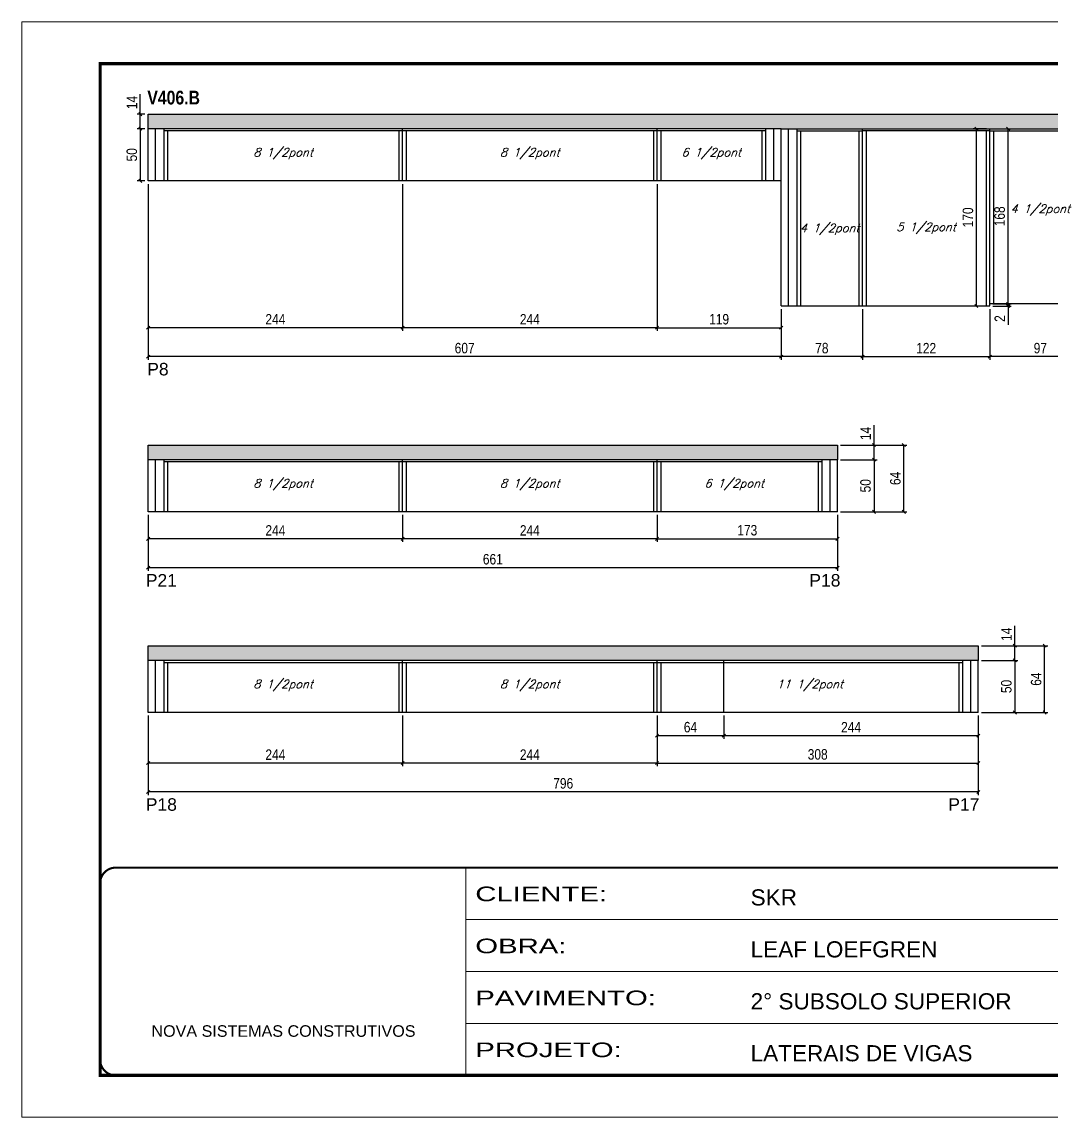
# Model space of a CAD drawing. Extents: x 3309 to 9590, y -2522 to 15424.
# Drawn here: x 8078 to 9065, y 11261 to 12311 of the extents above; entities that cross this region are included whole.
import ezdxf

# ---------------------------------------------------------------- set-up
doc = ezdxf.new("R2010")
doc.units = 0
doc.linetypes.add('CONTINUO', pattern=[0])
doc.linetypes.add('DASHED', pattern=[0.75, 0.5, -0.25])
for name, color, linetype in [('5', 5, 'Continuous'), ('COTA', 241, 'Continuous'), ('NOMENCLATURA', 7, 'Continuous'), ('Painéis', 200, 'Continuous'), ('SARR_2.2x7', 40, 'Continuous'), ('SARR_3.5x7', 81, 'Continuous'), ('texto', 7, 'Continuous')]:
    doc.layers.add(name, color=color, linetype=linetype)
doc.layers.add('Folhas', color=255, linetype='Continuous', lineweight=9)
doc.layers.add('SARRAFO DE PRESSAO', color=251, linetype='DASHED', lineweight=9)
doc.styles.add('ARIAL', font='arial.ttf')
doc.styles.add('COTA TECNICA', font='techl___.ttf', dxfattribs={"height": 10})
doc.styles.add('Romans', font='romans.shx')
doc.styles.get("Standard").update_dxf_attribs({"font": 'arial.ttf'})
doc.styles.add('TECNICA', font='techb___.ttf', dxfattribs={"height": 10})
doc.styles.add('Tecnologia', font='')
doc.styles.get('Tecnologia').set_extended_font_data('Forgotten Futurist')
doc.dimstyles.new('PAINEL', dxfattribs={"dimtxt": 10, "dimasz": 3, "dimexe": 3, "dimexo": 3, "dimgap": 3, "dimtad": 1, "dimdec": 1, "dimzin": 12, "dimdsep": 46, "dimtxsty": 'COTA TECNICA', "dimblk1": 'OBLIQUE', "dimblk2": 'OBLIQUE', "dimsah": 1, "dimcen": 0.9, "dimclrd": 4, "dimclre": 4, "dimclrt": 240, "dimadec": 1, "dimazin": 3, "dimtfac": 1, "dimtdec": 1, "dimtmove": 0, "dimatfit": 3, "dimfxl": 1, "dimtolj": 1, "dimtzin": 12, "dimarcsym": 0})

# ---------------------------------------------------------------- blocks, each defined once
blk = doc.blocks.new('9999999999')
at = {"color": 30, "linetype": 'CONTINUO'}
for p, q in [((98564.6, 34230.2), (98564.6, 34429.4)), ((98564.6, 34379.6), (99584, 34379.6)), ((98564.6, 34329.8), (99488, 34329.8)), ((98564.6, 34280), (99488, 34280))]:
    blk.add_line(p, q, dxfattribs=at)
at = {"color": 30, "linetype": 'CONTINUO', "const_width": 2}
blk.add_lwpolyline([(99584, 34230.2), (99584, 34414.4, 0.414214), (99569, 34429.4), (98229, 34429.4, 0.414214), (98214, 34414.4), (98214, 34245.2, 0.414214), (98229, 34230.2), (99584, 34230.2)], format="xyb", dxfattribs=at)
at = {"layer": 'Folhas'}
blk.add_lwpolyline([(98139, 34190.2), (99624, 34190.2), (99624, 35240.2), (98139, 35240.2)], close=True, dxfattribs=at)
at = {"layer": 'Folhas', "color": 30, "const_width": 3}
blk.add_lwpolyline([(98214, 34230.2), (99584, 34230.2), (99584, 35200.2), (98214, 35200.2)], close=True, dxfattribs=at)
at = {"color": 7, "linetype": 'Continuous', "ltscale": 5, "style": 'ARIAL'}
for s, height, p in [('SKR', 15.48, (98837.7, 34393.1)), ('LEAF LOEFGREN', 15.483, (98837.7, 34343.3)), ('2° SUBSOLO SUPERIOR', 15.483, (98837.7, 34293.5)), ('NOVA SISTEMAS CONSTRUTIVOS', 11.059, (98263.2, 34267.2)), ('LATERAIS DE VIGAS', 15.483, (98837.7, 34243.7))]:
    blk.add_text(s, height=height, dxfattribs=at).set_placement(p)
at = {"layer": 'Folhas', "color": 7, "style": 'Tecnologia', "width": 1.5}
for s, p in [('CLIENTE:', (98573.7, 34397.2)), ('OBRA:', (98573.7, 34347.3)), ('PAVIMENTO:', (98573.7, 34297.5)), ('PROJETO:', (98573.7, 34247.7))]:
    blk.add_text(s, height=14, dxfattribs=at).set_placement(p)
blk = doc.blocks.new('_Oblique')
at = {"color": 0, "linetype": 'ByBlock', "lineweight": -2}
blk.add_line((-0.5, -0.5), (0.5, 0.5), dxfattribs=at)
blk = doc.blocks.new('*D942')
at = {"layer": 'COTA', "color": 4, "lineweight": -2, "transparency": 16777216}
for p, q in [((8883.9, 12035.3), (8883.9, 11986.8)), ((9005.9, 12035.3), (9005.9, 11986.8)), ((8883.9, 11989.8), (9005.9, 11989.8))]:
    blk.add_line(p, q, dxfattribs=at)
at = {"layer": 'Defpoints', "color": 0, "transparency": 16777216}
for p in [(8883.9, 12038.3), (9005.9, 12038.3), (9005.9, 11989.8)]:
    blk.add_point(p, dxfattribs=at)
at = {"layer": 'COTA', "color": 4, "lineweight": -2, "transparency": 16777216, "xscale": 3, "yscale": 3, "zscale": 3, "rotation": 180}
blk.add_blockref('_Oblique', (8883.9, 11989.8), dxfattribs=at)
at = {"layer": 'COTA', "color": 4, "lineweight": -2, "transparency": 16777216, "xscale": 3, "yscale": 3, "zscale": 3}
blk.add_blockref('_Oblique', (9005.9, 11989.8), dxfattribs=at)
at = {"layer": 'COTA', "color": 240, "transparency": 16777216, "insert": (8944.9, 11997.9), "char_height": 10, "attachment_point": 5, "style": 'COTA TECNICA'}
blk.add_mtext('\\A1;122', dxfattribs=at)
blk = doc.blocks.new('*D943')
at = {"layer": 'COTA', "color": 4, "lineweight": -2, "transparency": 16777216}
for p, q in [((9005.9, 12035.3), (9005.9, 11986.8)), ((9102.9, 12037.3), (9102.9, 11986.8)), ((9102.9, 11989.8), (9005.9, 11989.8))]:
    blk.add_line(p, q, dxfattribs=at)
at = {"layer": 'Defpoints', "color": 0, "transparency": 16777216}
for p in [(9005.9, 12038.3), (9102.9, 12040.3), (9005.9, 11989.8)]:
    blk.add_point(p, dxfattribs=at)
at = {"layer": 'COTA', "color": 4, "lineweight": -2, "transparency": 16777216, "xscale": 3, "yscale": 3, "zscale": 3, "rotation": 180}
blk.add_blockref('_Oblique', (9005.9, 11989.8), dxfattribs=at)
at = {"layer": 'COTA', "color": 4, "lineweight": -2, "transparency": 16777216, "xscale": 3, "yscale": 3, "zscale": 3}
blk.add_blockref('_Oblique', (9102.9, 11989.8), dxfattribs=at)
at = {"layer": 'COTA', "color": 240, "transparency": 16777216, "insert": (9054.4, 11997.9), "char_height": 10, "attachment_point": 5, "style": 'COTA TECNICA'}
blk.add_mtext('\\A1;97', dxfattribs=at)
blk = doc.blocks.new('*D944')
at = {"layer": 'COTA', "color": 4, "lineweight": -2, "transparency": 16777216}
for p, q in [((8805.9, 12035.3), (8805.9, 11986.8)), ((8883.9, 12035.3), (8883.9, 11986.8)), ((8883.9, 11989.8), (8805.9, 11989.8))]:
    blk.add_line(p, q, dxfattribs=at)
at = {"layer": 'Defpoints', "color": 0, "transparency": 16777216}
for p in [(8805.9, 12038.3), (8883.9, 12038.3), (8805.9, 11989.8)]:
    blk.add_point(p, dxfattribs=at)
at = {"layer": 'COTA', "color": 4, "lineweight": -2, "transparency": 16777216, "xscale": 3, "yscale": 3, "zscale": 3, "rotation": 180}
blk.add_blockref('_Oblique', (8805.9, 11989.8), dxfattribs=at)
at = {"layer": 'COTA', "color": 4, "lineweight": -2, "transparency": 16777216, "xscale": 3, "yscale": 3, "zscale": 3}
blk.add_blockref('_Oblique', (8883.9, 11989.8), dxfattribs=at)
at = {"layer": 'COTA', "color": 240, "transparency": 16777216, "insert": (8844.9, 11997.9), "char_height": 10, "attachment_point": 5, "style": 'COTA TECNICA'}
blk.add_mtext('\\A1;78', dxfattribs=at)
blk = doc.blocks.new('*D945')
at = {"layer": 'COTA', "color": 4, "lineweight": -2, "transparency": 16777216}
for p, q in [((9008.9, 12208.3), (9026.5, 12208.3)), ((9023.5, 12040.3), (9023.5, 12208.3)), ((9008.9, 12040.3), (9026.5, 12040.3))]:
    blk.add_line(p, q, dxfattribs=at)
at = {"layer": 'Defpoints', "color": 0, "transparency": 16777216}
for p in [(9005.9, 12208.3), (9023.5, 12208.3), (9005.9, 12040.3)]:
    blk.add_point(p, dxfattribs=at)
at = {"layer": 'COTA', "color": 4, "lineweight": -2, "transparency": 16777216, "xscale": 3, "yscale": 3, "zscale": 3}
for p, rotation in [((9023.5, 12208.3), 90), ((9023.5, 12040.3), 270)]:
    blk.add_blockref('_Oblique', p, dxfattribs=dict(at, rotation=rotation))
at = {"layer": 'COTA', "color": 240, "transparency": 16777216, "insert": (9015.4, 12124.3), "char_height": 10, "attachment_point": 5, "rotation": 90, "style": 'COTA TECNICA'}
blk.add_mtext('\\A1;168', dxfattribs=at)
blk = doc.blocks.new('*D947')
at = {"layer": 'COTA', "color": 4, "lineweight": -2, "transparency": 16777216}
for p, q in [((9002.9, 12208.3), (8990.1, 12208.3)), ((8993.1, 12038.3), (8993.1, 12208.3)), ((9002.9, 12038.3), (8990.1, 12038.3))]:
    blk.add_line(p, q, dxfattribs=at)
at = {"layer": 'Defpoints', "color": 0, "transparency": 16777216}
for p in [(8993.1, 12208.3), (9005.9, 12208.3), (9005.9, 12038.3)]:
    blk.add_point(p, dxfattribs=at)
at = {"layer": 'COTA', "color": 4, "lineweight": -2, "transparency": 16777216, "xscale": 3, "yscale": 3, "zscale": 3}
for p, rotation in [((8993.1, 12208.3), 90), ((8993.1, 12038.3), 270)]:
    blk.add_blockref('_Oblique', p, dxfattribs=dict(at, rotation=rotation))
at = {"layer": 'COTA', "color": 240, "transparency": 16777216, "insert": (8985, 12123.3), "char_height": 10, "attachment_point": 5, "rotation": 90, "style": 'COTA TECNICA'}
blk.add_mtext('\\A1;170', dxfattribs=at)
blk = doc.blocks.new('*D977')
at = {"layer": 'COTA', "color": 4, "linetype": 'ByBlock', "lineweight": -2, "transparency": 16777216}
for p, q in [((8442.9, 12155.3), (8442.9, 12014.5)), ((8686.9, 12155.3), (8686.9, 12014.5)), ((8686.9, 12017.5), (8442.9, 12017.5))]:
    blk.add_line(p, q, dxfattribs=at)
at = {"layer": 'Defpoints', "color": 0, "linetype": 'ByBlock', "transparency": 16777216}
for p in [(8442.9, 12158.3), (8686.9, 12158.3), (8442.9, 12017.5)]:
    blk.add_point(p, dxfattribs=at)
at = {"layer": 'COTA', "color": 4, "linetype": 'ByBlock', "lineweight": -2, "transparency": 16777216, "xscale": 3, "yscale": 3, "zscale": 3, "rotation": 180}
blk.add_blockref('_Oblique', (8442.9, 12017.5), dxfattribs=at)
at = {"layer": 'COTA', "color": 4, "linetype": 'ByBlock', "lineweight": -2, "transparency": 16777216, "xscale": 3, "yscale": 3, "zscale": 3}
blk.add_blockref('_Oblique', (8686.9, 12017.5), dxfattribs=at)
at = {"layer": 'COTA', "color": 240, "linetype": 'ByBlock', "transparency": 16777216, "insert": (8564.9, 12025.6), "char_height": 10, "attachment_point": 5, "style": 'COTA TECNICA'}
blk.add_mtext('\\A1;244', dxfattribs=at)
blk = doc.blocks.new('*D978')
at = {"layer": 'COTA', "color": 4, "linetype": 'ByBlock', "lineweight": -2, "transparency": 16777216}
for p, q in [((8198.9, 12155.3), (8198.9, 12014.5)), ((8442.9, 12155.3), (8442.9, 12014.5)), ((8442.9, 12017.5), (8198.9, 12017.5))]:
    blk.add_line(p, q, dxfattribs=at)
at = {"layer": 'Defpoints', "color": 0, "linetype": 'ByBlock', "transparency": 16777216}
for p in [(8198.9, 12158.3), (8442.9, 12158.3), (8198.9, 12017.5)]:
    blk.add_point(p, dxfattribs=at)
at = {"layer": 'COTA', "color": 4, "linetype": 'ByBlock', "lineweight": -2, "transparency": 16777216, "xscale": 3, "yscale": 3, "zscale": 3, "rotation": 180}
blk.add_blockref('_Oblique', (8198.9, 12017.5), dxfattribs=at)
at = {"layer": 'COTA', "color": 4, "linetype": 'ByBlock', "lineweight": -2, "transparency": 16777216, "xscale": 3, "yscale": 3, "zscale": 3}
blk.add_blockref('_Oblique', (8442.9, 12017.5), dxfattribs=at)
at = {"layer": 'COTA', "color": 240, "linetype": 'ByBlock', "transparency": 16777216, "insert": (8320.9, 12025.6), "char_height": 10, "attachment_point": 5, "style": 'COTA TECNICA'}
blk.add_mtext('\\A1;244', dxfattribs=at)
blk = doc.blocks.new('*D979')
at = {"layer": 'COTA', "color": 4, "lineweight": -2, "transparency": 16777216}
for p, q in [((8686.9, 12155.3), (8686.9, 12014.5)), ((8805.9, 12035.3), (8805.9, 12014.5)), ((8686.9, 12017.5), (8805.9, 12017.5))]:
    blk.add_line(p, q, dxfattribs=at)
at = {"layer": 'Defpoints', "color": 0, "transparency": 16777216}
for p in [(8686.9, 12158.3, 0), (8805.9, 12038.3, 0), (8805.9, 12017.5)]:
    blk.add_point(p, dxfattribs=at)
at = {"layer": 'COTA', "color": 4, "lineweight": -2, "transparency": 16777216, "xscale": 3, "yscale": 3, "zscale": 3, "rotation": 180}
blk.add_blockref('_Oblique', (8686.9, 12017.5), dxfattribs=at)
at = {"layer": 'COTA', "color": 4, "lineweight": -2, "transparency": 16777216, "xscale": 3, "yscale": 3, "zscale": 3}
blk.add_blockref('_Oblique', (8805.9, 12017.5), dxfattribs=at)
at = {"layer": 'COTA', "color": 240, "transparency": 16777216, "insert": (8746.4, 12025.6), "char_height": 10, "attachment_point": 5, "style": 'COTA TECNICA'}
blk.add_mtext('\\A1;119', dxfattribs=at)
blk = doc.blocks.new('*D980')
at = {"layer": 'COTA', "color": 4, "lineweight": -2, "transparency": 16777216}
for p, q in [((9008.9, 12040.3), (9026.5, 12040.3)), ((9008.9, 12038.3), (9026.5, 12038.3)), ((9023.5, 12040.3), (9023.5, 12043.3)), ((9023.5, 12040.3), (9023.5, 12038.3)), ((9023.5, 12038.3), (9023.5, 12020.2))]:
    blk.add_line(p, q, dxfattribs=at)
at = {"layer": 'Defpoints', "color": 0, "transparency": 16777216}
for p in [(9005.9, 12040.3), (9005.9, 12038.3), (9023.5, 12038.3)]:
    blk.add_point(p, dxfattribs=at)
at = {"layer": 'COTA', "color": 4, "lineweight": -2, "transparency": 16777216, "xscale": 3, "yscale": 3, "zscale": 3}
for p, rotation in [((9023.5, 12040.3), 270), ((9023.5, 12038.3), 90)]:
    blk.add_blockref('_Oblique', p, dxfattribs=dict(at, rotation=rotation))
at = {"layer": 'COTA', "color": 240, "transparency": 16777216, "insert": (9015.5, 12026.3), "char_height": 10, "attachment_point": 5, "rotation": 90, "style": 'COTA TECNICA'}
blk.add_mtext('\\A1;2', dxfattribs=at)
blk = doc.blocks.new('*D981')
at = {"layer": 'COTA', "color": 4, "lineweight": -2, "transparency": 16777216}
for p, q in [((8198.9, 12155.3), (8198.9, 11986.8)), ((8805.9, 12035.3), (8805.9, 11986.8)), ((8805.9, 11989.8), (8198.9, 11989.8))]:
    blk.add_line(p, q, dxfattribs=at)
at = {"layer": 'Defpoints', "color": 0, "transparency": 16777216}
for p in [(8198.9, 12158.3), (8805.9, 12038.3), (8198.9, 11989.8)]:
    blk.add_point(p, dxfattribs=at)
at = {"layer": 'COTA', "color": 4, "lineweight": -2, "transparency": 16777216, "xscale": 3, "yscale": 3, "zscale": 3, "rotation": 180}
blk.add_blockref('_Oblique', (8198.9, 11989.8), dxfattribs=at)
at = {"layer": 'COTA', "color": 4, "lineweight": -2, "transparency": 16777216, "xscale": 3, "yscale": 3, "zscale": 3}
blk.add_blockref('_Oblique', (8805.9, 11989.8), dxfattribs=at)
at = {"layer": 'COTA', "color": 240, "transparency": 16777216, "insert": (8502.4, 11997.9), "char_height": 10, "attachment_point": 5, "style": 'COTA TECNICA'}
blk.add_mtext('\\A1;607', dxfattribs=at)
blk = doc.blocks.new('*D985')
at = {"layer": 'COTA', "color": 4, "linetype": 'ByBlock', "lineweight": -2, "transparency": 16777216}
for p, q in [((8442.9, 11838), (8442.9, 11812.1)), ((8686.9, 11838), (8686.9, 11812.1)), ((8686.9, 11815.1), (8442.9, 11815.1))]:
    blk.add_line(p, q, dxfattribs=at)
at = {"layer": 'Defpoints', "color": 0, "linetype": 'ByBlock', "transparency": 16777216}
for p in [(8442.9, 11841), (8686.9, 11841), (8442.9, 11815.1)]:
    blk.add_point(p, dxfattribs=at)
at = {"layer": 'COTA', "color": 4, "linetype": 'ByBlock', "lineweight": -2, "transparency": 16777216, "xscale": 3, "yscale": 3, "zscale": 3, "rotation": 180}
blk.add_blockref('_Oblique', (8442.9, 11815.1), dxfattribs=at)
at = {"layer": 'COTA', "color": 4, "linetype": 'ByBlock', "lineweight": -2, "transparency": 16777216, "xscale": 3, "yscale": 3, "zscale": 3}
blk.add_blockref('_Oblique', (8686.9, 11815.1), dxfattribs=at)
at = {"layer": 'COTA', "color": 240, "linetype": 'ByBlock', "transparency": 16777216, "insert": (8564.9, 11823.2), "char_height": 10, "attachment_point": 5, "style": 'COTA TECNICA'}
blk.add_mtext('\\A1;244', dxfattribs=at)
blk = doc.blocks.new('*D986')
at = {"layer": 'COTA', "color": 4, "linetype": 'ByBlock', "lineweight": -2, "transparency": 16777216}
for p, q in [((8198.9, 11838), (8198.9, 11812.1)), ((8442.9, 11838), (8442.9, 11812.1)), ((8442.9, 11815.1), (8198.9, 11815.1))]:
    blk.add_line(p, q, dxfattribs=at)
at = {"layer": 'Defpoints', "color": 0, "linetype": 'ByBlock', "transparency": 16777216}
for p in [(8198.9, 11841), (8442.9, 11841), (8198.9, 11815.1)]:
    blk.add_point(p, dxfattribs=at)
at = {"layer": 'COTA', "color": 4, "linetype": 'ByBlock', "lineweight": -2, "transparency": 16777216, "xscale": 3, "yscale": 3, "zscale": 3, "rotation": 180}
blk.add_blockref('_Oblique', (8198.9, 11815.1), dxfattribs=at)
at = {"layer": 'COTA', "color": 4, "linetype": 'ByBlock', "lineweight": -2, "transparency": 16777216, "xscale": 3, "yscale": 3, "zscale": 3}
blk.add_blockref('_Oblique', (8442.9, 11815.1), dxfattribs=at)
at = {"layer": 'COTA', "color": 240, "linetype": 'ByBlock', "transparency": 16777216, "insert": (8320.9, 11823.2), "char_height": 10, "attachment_point": 5, "style": 'COTA TECNICA'}
blk.add_mtext('\\A1;244', dxfattribs=at)
blk = doc.blocks.new('*D988')
at = {"layer": 'COTA', "color": 4, "linetype": 'ByBlock', "lineweight": -2, "transparency": 16777216}
for p, q in [((8198.9, 11838), (8198.9, 11784.4)), ((8859.9, 11838), (8859.9, 11784.4)), ((8859.9, 11787.4), (8198.9, 11787.4))]:
    blk.add_line(p, q, dxfattribs=at)
at = {"layer": 'Defpoints', "color": 0, "linetype": 'ByBlock', "transparency": 16777216}
for p in [(8198.9, 11841), (8859.9, 11841), (8198.9, 11787.4)]:
    blk.add_point(p, dxfattribs=at)
at = {"layer": 'COTA', "color": 4, "linetype": 'ByBlock', "lineweight": -2, "transparency": 16777216, "xscale": 3, "yscale": 3, "zscale": 3, "rotation": 180}
blk.add_blockref('_Oblique', (8198.9, 11787.4), dxfattribs=at)
at = {"layer": 'COTA', "color": 4, "linetype": 'ByBlock', "lineweight": -2, "transparency": 16777216, "xscale": 3, "yscale": 3, "zscale": 3}
blk.add_blockref('_Oblique', (8859.9, 11787.4), dxfattribs=at)
at = {"layer": 'COTA', "color": 240, "linetype": 'ByBlock', "transparency": 16777216, "insert": (8529.4, 11795.5), "char_height": 10, "attachment_point": 5, "style": 'COTA TECNICA'}
blk.add_mtext('\\A1;661', dxfattribs=at)
blk = doc.blocks.new('*D987')
at = {"layer": 'COTA', "color": 4, "lineweight": -2, "transparency": 16777216}
for p, q in [((8686.9, 11838), (8686.9, 11812.1)), ((8859.9, 11838), (8859.9, 11812.1)), ((8686.9, 11815.1), (8859.9, 11815.1))]:
    blk.add_line(p, q, dxfattribs=at)
at = {"layer": 'Defpoints', "color": 0, "transparency": 16777216}
for p in [(8686.9, 11841, 0), (8859.9, 11841, 0), (8859.9, 11815.1)]:
    blk.add_point(p, dxfattribs=at)
at = {"layer": 'COTA', "color": 4, "lineweight": -2, "transparency": 16777216, "xscale": 3, "yscale": 3, "zscale": 3, "rotation": 180}
blk.add_blockref('_Oblique', (8686.9, 11815.1), dxfattribs=at)
at = {"layer": 'COTA', "color": 4, "lineweight": -2, "transparency": 16777216, "xscale": 3, "yscale": 3, "zscale": 3}
blk.add_blockref('_Oblique', (8859.9, 11815.1), dxfattribs=at)
at = {"layer": 'COTA', "color": 240, "transparency": 16777216, "insert": (8773.4, 11823.3), "char_height": 10, "attachment_point": 5, "style": 'COTA TECNICA'}
blk.add_mtext('\\A1;173', dxfattribs=at)
blk = doc.blocks.new('*D982')
at = {"layer": 'COTA', "color": 4, "lineweight": -2, "transparency": 16777216}
for p, q in [((8862.9, 11891), (8897.9, 11891)), ((8894.9, 11891), (8894.9, 11841)), ((8862.9, 11841), (8897.9, 11841))]:
    blk.add_line(p, q, dxfattribs=at)
at = {"layer": 'Defpoints', "color": 0, "transparency": 16777216}
for p in [(8859.9, 11891, 0), (8859.9, 11841, 0), (8894.9, 11841)]:
    blk.add_point(p, dxfattribs=at)
at = {"layer": 'COTA', "color": 4, "lineweight": -2, "transparency": 16777216, "xscale": 3, "yscale": 3, "zscale": 3}
for p, rotation in [((8894.9, 11891), 90), ((8894.9, 11841), 270)]:
    blk.add_blockref('_Oblique', p, dxfattribs=dict(at, rotation=rotation))
at = {"layer": 'COTA', "color": 240, "transparency": 16777216, "insert": (8886.8, 11866), "char_height": 10, "attachment_point": 5, "rotation": 90, "style": 'COTA TECNICA'}
blk.add_mtext('\\A1;50', dxfattribs=at)
blk = doc.blocks.new('*D983')
at = {"layer": 'COTA', "color": 4, "lineweight": -2, "transparency": 16777216}
for p, q in [((8894.9, 11905), (8894.9, 11924.1)), ((8862.9, 11905), (8897.9, 11905)), ((8894.9, 11891), (8894.9, 11905)), ((8862.9, 11891), (8897.9, 11891))]:
    blk.add_line(p, q, dxfattribs=at)
at = {"layer": 'Defpoints', "color": 0, "transparency": 16777216}
for p in [(8859.9, 11905, 0), (8894.9, 11905), (8859.9, 11891, 0)]:
    blk.add_point(p, dxfattribs=at)
at = {"layer": 'COTA', "color": 4, "lineweight": -2, "transparency": 16777216, "xscale": 3, "yscale": 3, "zscale": 3}
for p, rotation in [((8894.9, 11905), 90), ((8894.9, 11891), 270)]:
    blk.add_blockref('_Oblique', p, dxfattribs=dict(at, rotation=rotation))
at = {"layer": 'COTA', "color": 240, "transparency": 16777216, "insert": (8886.9, 11916.1), "char_height": 10, "attachment_point": 5, "rotation": 90, "style": 'COTA TECNICA'}
blk.add_mtext('\\A1;14', dxfattribs=at)
blk = doc.blocks.new('*D984')
at = {"layer": 'COTA', "color": 4, "lineweight": -2, "transparency": 16777216}
for p, q in [((8862.9, 11905), (8926.5, 11905)), ((8923.5, 11841), (8923.5, 11905)), ((8862.9, 11841), (8926.5, 11841))]:
    blk.add_line(p, q, dxfattribs=at)
at = {"layer": 'Defpoints', "color": 0, "transparency": 16777216}
for p in [(8859.9, 11905, 0), (8923.5, 11905), (8859.9, 11841, 0)]:
    blk.add_point(p, dxfattribs=at)
at = {"layer": 'COTA', "color": 4, "lineweight": -2, "transparency": 16777216, "xscale": 3, "yscale": 3, "zscale": 3}
for p, rotation in [((8923.5, 11905), 90), ((8923.5, 11841), 270)]:
    blk.add_blockref('_Oblique', p, dxfattribs=dict(at, rotation=rotation))
at = {"layer": 'COTA', "color": 240, "transparency": 16777216, "insert": (8915.4, 11873), "char_height": 10, "attachment_point": 5, "rotation": 90, "style": 'COTA TECNICA'}
blk.add_mtext('\\A1;64', dxfattribs=at)
blk = doc.blocks.new('*D989')
at = {"layer": 'COTA', "color": 4, "linetype": 'ByBlock', "lineweight": -2, "transparency": 16777216}
for p, q in [((8442.9, 11645.6), (8442.9, 11597.1)), ((8686.9, 11645.6), (8686.9, 11597.1)), ((8686.9, 11600.1), (8442.9, 11600.1))]:
    blk.add_line(p, q, dxfattribs=at)
at = {"layer": 'Defpoints', "color": 0, "linetype": 'ByBlock', "transparency": 16777216}
for p in [(8442.9, 11648.6), (8686.9, 11648.6), (8442.9, 11600.1)]:
    blk.add_point(p, dxfattribs=at)
at = {"layer": 'COTA', "color": 4, "linetype": 'ByBlock', "lineweight": -2, "transparency": 16777216, "xscale": 3, "yscale": 3, "zscale": 3, "rotation": 180}
blk.add_blockref('_Oblique', (8442.9, 11600.1), dxfattribs=at)
at = {"layer": 'COTA', "color": 4, "linetype": 'ByBlock', "lineweight": -2, "transparency": 16777216, "xscale": 3, "yscale": 3, "zscale": 3}
blk.add_blockref('_Oblique', (8686.9, 11600.1), dxfattribs=at)
at = {"layer": 'COTA', "color": 240, "linetype": 'ByBlock', "transparency": 16777216, "insert": (8564.9, 11608.2), "char_height": 10, "attachment_point": 5, "style": 'COTA TECNICA'}
blk.add_mtext('\\A1;244', dxfattribs=at)
blk = doc.blocks.new('*D990')
at = {"layer": 'COTA', "color": 4, "linetype": 'ByBlock', "lineweight": -2, "transparency": 16777216}
for p, q in [((8198.9, 11645.6), (8198.9, 11597.1)), ((8442.9, 11645.6), (8442.9, 11597.1)), ((8442.9, 11600.1), (8198.9, 11600.1))]:
    blk.add_line(p, q, dxfattribs=at)
at = {"layer": 'Defpoints', "color": 0, "linetype": 'ByBlock', "transparency": 16777216}
for p in [(8198.9, 11648.6), (8442.9, 11648.6), (8198.9, 11600.1)]:
    blk.add_point(p, dxfattribs=at)
at = {"layer": 'COTA', "color": 4, "linetype": 'ByBlock', "lineweight": -2, "transparency": 16777216, "xscale": 3, "yscale": 3, "zscale": 3, "rotation": 180}
blk.add_blockref('_Oblique', (8198.9, 11600.1), dxfattribs=at)
at = {"layer": 'COTA', "color": 4, "linetype": 'ByBlock', "lineweight": -2, "transparency": 16777216, "xscale": 3, "yscale": 3, "zscale": 3}
blk.add_blockref('_Oblique', (8442.9, 11600.1), dxfattribs=at)
at = {"layer": 'COTA', "color": 240, "linetype": 'ByBlock', "transparency": 16777216, "insert": (8320.9, 11608.2), "char_height": 10, "attachment_point": 5, "style": 'COTA TECNICA'}
blk.add_mtext('\\A1;244', dxfattribs=at)
blk = doc.blocks.new('*D994')
at = {"layer": 'COTA', "color": 4, "linetype": 'ByBlock', "lineweight": -2, "transparency": 16777216}
for p, q in [((8198.9, 11645.6), (8198.9, 11569.4)), ((8994.9, 11645.6), (8994.9, 11569.4)), ((8994.9, 11572.4), (8198.9, 11572.4))]:
    blk.add_line(p, q, dxfattribs=at)
at = {"layer": 'Defpoints', "color": 0, "linetype": 'ByBlock', "transparency": 16777216}
for p in [(8198.9, 11648.6), (8994.9, 11648.6), (8198.9, 11572.4)]:
    blk.add_point(p, dxfattribs=at)
at = {"layer": 'COTA', "color": 4, "linetype": 'ByBlock', "lineweight": -2, "transparency": 16777216, "xscale": 3, "yscale": 3, "zscale": 3, "rotation": 180}
blk.add_blockref('_Oblique', (8198.9, 11572.4), dxfattribs=at)
at = {"layer": 'COTA', "color": 4, "linetype": 'ByBlock', "lineweight": -2, "transparency": 16777216, "xscale": 3, "yscale": 3, "zscale": 3}
blk.add_blockref('_Oblique', (8994.9, 11572.4), dxfattribs=at)
at = {"layer": 'COTA', "color": 240, "linetype": 'ByBlock', "transparency": 16777216, "insert": (8596.9, 11580.6), "char_height": 10, "attachment_point": 5, "style": 'COTA TECNICA'}
blk.add_mtext('\\A1;796', dxfattribs=at)
blk = doc.blocks.new('*D995')
at = {"layer": 'COTA', "color": 4, "lineweight": -2, "transparency": 16777216}
for p, q in [((8686.9, 11645.6), (8686.9, 11597.1)), ((8994.9, 11645.6), (8994.9, 11597.1)), ((8686.9, 11600.1), (8994.9, 11600.1))]:
    blk.add_line(p, q, dxfattribs=at)
at = {"layer": 'Defpoints', "color": 0, "transparency": 16777216}
for p in [(8686.9, 11648.6, 0), (8994.9, 11648.6, 0), (8994.9, 11600.1)]:
    blk.add_point(p, dxfattribs=at)
at = {"layer": 'COTA', "color": 4, "lineweight": -2, "transparency": 16777216, "xscale": 3, "yscale": 3, "zscale": 3, "rotation": 180}
blk.add_blockref('_Oblique', (8686.9, 11600.1), dxfattribs=at)
at = {"layer": 'COTA', "color": 4, "lineweight": -2, "transparency": 16777216, "xscale": 3, "yscale": 3, "zscale": 3}
blk.add_blockref('_Oblique', (8994.9, 11600.1), dxfattribs=at)
at = {"layer": 'COTA', "color": 240, "transparency": 16777216, "insert": (8840.9, 11608.4), "char_height": 10, "attachment_point": 5, "style": 'COTA TECNICA'}
blk.add_mtext('\\A1;308', dxfattribs=at)
blk = doc.blocks.new('*D991')
at = {"layer": 'COTA', "color": 4, "lineweight": -2, "transparency": 16777216}
for p, q in [((8997.9, 11698.6), (9032.9, 11698.6)), ((9029.9, 11698.6), (9029.9, 11648.6)), ((8997.9, 11648.6), (9032.9, 11648.6))]:
    blk.add_line(p, q, dxfattribs=at)
at = {"layer": 'Defpoints', "color": 0, "transparency": 16777216}
for p in [(8994.9, 11698.6, 0), (8994.9, 11648.6, 0), (9029.9, 11648.6)]:
    blk.add_point(p, dxfattribs=at)
at = {"layer": 'COTA', "color": 4, "lineweight": -2, "transparency": 16777216, "xscale": 3, "yscale": 3, "zscale": 3}
for p, rotation in [((9029.9, 11698.6), 90), ((9029.9, 11648.6), 270)]:
    blk.add_blockref('_Oblique', p, dxfattribs=dict(at, rotation=rotation))
at = {"layer": 'COTA', "color": 240, "transparency": 16777216, "insert": (9021.8, 11673.6), "char_height": 10, "attachment_point": 5, "rotation": 90, "style": 'COTA TECNICA'}
blk.add_mtext('\\A1;50', dxfattribs=at)
blk = doc.blocks.new('*D992')
at = {"layer": 'COTA', "color": 4, "lineweight": -2, "transparency": 16777216}
for p, q in [((9029.9, 11712.6), (9029.9, 11731.7)), ((8997.9, 11712.6), (9032.9, 11712.6)), ((9029.9, 11698.6), (9029.9, 11712.6)), ((8997.9, 11698.6), (9032.9, 11698.6))]:
    blk.add_line(p, q, dxfattribs=at)
at = {"layer": 'Defpoints', "color": 0, "transparency": 16777216}
for p in [(8994.9, 11712.6, 0), (9029.9, 11712.6), (8994.9, 11698.6, 0)]:
    blk.add_point(p, dxfattribs=at)
at = {"layer": 'COTA', "color": 4, "lineweight": -2, "transparency": 16777216, "xscale": 3, "yscale": 3, "zscale": 3}
for p, rotation in [((9029.9, 11712.6), 90), ((9029.9, 11698.6), 270)]:
    blk.add_blockref('_Oblique', p, dxfattribs=dict(at, rotation=rotation))
at = {"layer": 'COTA', "color": 240, "transparency": 16777216, "insert": (9021.9, 11723.6), "char_height": 10, "attachment_point": 5, "rotation": 90, "style": 'COTA TECNICA'}
blk.add_mtext('\\A1;14', dxfattribs=at)
blk = doc.blocks.new('*D993')
at = {"layer": 'COTA', "color": 4, "lineweight": -2, "transparency": 16777216}
for p, q in [((8997.9, 11712.6), (9061.5, 11712.6)), ((9058.5, 11648.6), (9058.5, 11712.6)), ((8997.9, 11648.6), (9061.5, 11648.6))]:
    blk.add_line(p, q, dxfattribs=at)
at = {"layer": 'Defpoints', "color": 0, "transparency": 16777216}
for p in [(8994.9, 11712.6, 0), (9058.5, 11712.6), (8994.9, 11648.6, 0)]:
    blk.add_point(p, dxfattribs=at)
at = {"layer": 'COTA', "color": 4, "lineweight": -2, "transparency": 16777216, "xscale": 3, "yscale": 3, "zscale": 3}
for p, rotation in [((9058.5, 11712.6), 90), ((9058.5, 11648.6), 270)]:
    blk.add_blockref('_Oblique', p, dxfattribs=dict(at, rotation=rotation))
at = {"layer": 'COTA', "color": 240, "transparency": 16777216, "insert": (9050.4, 11680.6), "char_height": 10, "attachment_point": 5, "rotation": 90, "style": 'COTA TECNICA'}
blk.add_mtext('\\A1;64', dxfattribs=at)
blk = doc.blocks.new('*D996')
at = {"layer": 'COTA', "color": 4, "lineweight": -2, "transparency": 16777216}
for p, q in [((8686.9, 11645.6), (8686.9, 11623.4)), ((8750.9, 11645.6), (8750.9, 11623.4)), ((8686.9, 11626.4), (8750.9, 11626.4))]:
    blk.add_line(p, q, dxfattribs=at)
at = {"layer": 'Defpoints', "color": 0, "transparency": 16777216}
for p in [(8686.9, 11648.6), (8750.9, 11648.6), (8750.9, 11626.4)]:
    blk.add_point(p, dxfattribs=at)
at = {"layer": 'COTA', "color": 4, "lineweight": -2, "transparency": 16777216, "xscale": 3, "yscale": 3, "zscale": 3, "rotation": 180}
blk.add_blockref('_Oblique', (8686.9, 11626.4), dxfattribs=at)
at = {"layer": 'COTA', "color": 4, "lineweight": -2, "transparency": 16777216, "xscale": 3, "yscale": 3, "zscale": 3}
blk.add_blockref('_Oblique', (8750.9, 11626.4), dxfattribs=at)
at = {"layer": 'COTA', "color": 240, "transparency": 16777216, "insert": (8718.9, 11634.5), "char_height": 10, "attachment_point": 5, "style": 'COTA TECNICA'}
blk.add_mtext('\\A1;64', dxfattribs=at)
blk = doc.blocks.new('*D997')
at = {"layer": 'COTA', "color": 4, "lineweight": -2, "transparency": 16777216}
for p, q in [((8750.9, 11645.6), (8750.9, 11623.4)), ((8994.9, 11645.6), (8994.9, 11623.4)), ((8750.9, 11626.4), (8994.9, 11626.4))]:
    blk.add_line(p, q, dxfattribs=at)
at = {"layer": 'Defpoints', "color": 0, "transparency": 16777216}
for p in [(8750.9, 11648.6), (8994.9, 11648.6), (8994.9, 11626.4)]:
    blk.add_point(p, dxfattribs=at)
at = {"layer": 'COTA', "color": 4, "lineweight": -2, "transparency": 16777216, "xscale": 3, "yscale": 3, "zscale": 3, "rotation": 180}
blk.add_blockref('_Oblique', (8750.9, 11626.4), dxfattribs=at)
at = {"layer": 'COTA', "color": 4, "lineweight": -2, "transparency": 16777216, "xscale": 3, "yscale": 3, "zscale": 3}
blk.add_blockref('_Oblique', (8994.9, 11626.4), dxfattribs=at)
at = {"layer": 'COTA', "color": 240, "transparency": 16777216, "insert": (8872.9, 11634.5), "char_height": 10, "attachment_point": 5, "style": 'COTA TECNICA'}
blk.add_mtext('\\A1;244', dxfattribs=at)
blk = doc.blocks.new('*D1799')
at = {"layer": 'COTA', "color": 4, "lineweight": -2, "transparency": 16777216}
for p, q in [((8195.9, 12208.3), (8188.4, 12208.3)), ((8191.4, 12208.3), (8191.4, 12158.3)), ((8195.9, 12158.3), (8188.4, 12158.3))]:
    blk.add_line(p, q, dxfattribs=at)
at = {"layer": 'Defpoints', "color": 0, "transparency": 16777216}
for p in [(8198.9, 12208.3), (8191.4, 12158.3), (8198.9, 12158.3)]:
    blk.add_point(p, dxfattribs=at)
at = {"layer": 'COTA', "color": 4, "lineweight": -2, "transparency": 16777216, "xscale": 3, "yscale": 3, "zscale": 3}
for p, rotation in [((8191.4, 12208.3), 90), ((8191.4, 12158.3), 270)]:
    blk.add_blockref('_Oblique', p, dxfattribs=dict(at, rotation=rotation))
at = {"layer": 'COTA', "color": 240, "transparency": 16777216, "insert": (8183.3, 12183.3), "char_height": 10, "attachment_point": 5, "rotation": 90, "style": 'COTA TECNICA'}
blk.add_mtext('\\A1;50', dxfattribs=at)
blk = doc.blocks.new('*D1800')
at = {"layer": 'COTA', "color": 4, "lineweight": -2, "transparency": 16777216}
for p, q in [((8191.4, 12222.3), (8191.4, 12241.5)), ((8195.9, 12222.3), (8188.4, 12222.3)), ((8191.4, 12208.3), (8191.4, 12222.3)), ((8195.9, 12208.3), (8188.4, 12208.3))]:
    blk.add_line(p, q, dxfattribs=at)
at = {"layer": 'Defpoints', "color": 0, "transparency": 16777216}
for p in [(8191.4, 12222.3), (8198.9, 12222.3), (8198.9, 12208.3)]:
    blk.add_point(p, dxfattribs=at)
at = {"layer": 'COTA', "color": 4, "lineweight": -2, "transparency": 16777216, "xscale": 3, "yscale": 3, "zscale": 3}
for p, rotation in [((8191.4, 12222.3), 90), ((8191.4, 12208.3), 270)]:
    blk.add_blockref('_Oblique', p, dxfattribs=dict(at, rotation=rotation))
at = {"layer": 'COTA', "color": 240, "transparency": 16777216, "insert": (8183.4, 12233.4), "char_height": 10, "attachment_point": 5, "rotation": 90, "style": 'COTA TECNICA'}
blk.add_mtext('\\A1;14', dxfattribs=at)

msp = doc.modelspace()

# ---------------------------------------------------------------- hatches: boundary and pattern name
at = {"layer": 'COTA'}
h = msp.add_hatch(dxfattribs=at)
h.set_pattern_fill('AR-CONC', color=256, scale=0.03)
h.paths.add_polyline_path([(9443.87, 12222.35), (8198.87, 12222.35), (8198.87, 12208.35), (8805.87, 12208.35), (9443.87, 12208.35)])
h = msp.add_hatch(dxfattribs=at)
h.set_pattern_fill('AR-CONC', color=256, scale=0.03)
h.set_pattern_definition([(50, (1217.902, -1305.4113), (5.4655401, -0.4781726), [0.5715, -6.2865]), (355, (1217.902, -1305.4113), (-1.0573026, 5.7317054), [0.4572, -5.0292175]), (100.451445, (1218.357, -1305.451), (4.4082374, 5.2535326), [0.4857003, -5.3427073]), (46.1842, (1217.902, -1303.8873), (8.1323712, -1.2612698), [0.85725, -9.42975]), (96.63556, (1218.5795, -1303.9924), (7.122124, 7.4227837), [0.7285507, -8.0140682]), (351.18415, (1217.902, -1303.887), (7.122124, 7.4227837), [0.685799, -7.543792]), (21, (1218.664, -1304.2683), (4.5484317, -3.067956), [0.5715, -6.2865]), (326, (1218.664, -1304.2683), (1.8540609, 5.525639), [0.4572, -5.0292]), (71.451445, (1219.043, -1304.524), (6.4024926, 2.457683), [0.4857003, -5.3426981]), (37.5, (1217.9018, -1305.4113), (0.0926581, 2.53665117), [0, -4.96824, 0, -5.1054, 0, -5.04825]), (7.5, (1217.9018, -1305.4113), (2.00458988, 3.00541724), [0, -2.91084, 0, -4.85394, 0, -1.92405]), (327.5, (1216.2025, -1305.4113), (4.06771786, -0.17186232), [0, -1.905, 0, -5.9436, 0, -7.8867]), (317.5, (1215.4405, -1305.4113), (4.4438754, 0.7627947), [0, -2.4765, 0, -3.94716, 0, -5.6007])])
h.paths.add_polyline_path([(8198.87, 11905.01), (8198.87, 11891.01), (8859.87, 11891.01), (8859.87, 11905.01)])
h = msp.add_hatch(dxfattribs=at)
h.set_pattern_fill('AR-CONC', color=256, scale=0.03)
h.set_pattern_definition([(50, (1217.902, -1497.871), (5.4655401, -0.4781726), [0.5715, -6.2865]), (355, (1217.902, -1497.871), (-1.0573026, 5.7317054), [0.4572, -5.0292175]), (100.451445, (1218.357, -1497.911), (4.4082374, 5.2535326), [0.4857003, -5.3427073]), (46.1842, (1217.902, -1496.347), (8.1323712, -1.2612698), [0.85725, -9.42975]), (96.63556, (1218.5795, -1496.452), (7.122124, 7.4227837), [0.7285507, -8.0140682]), (351.18415, (1217.902, -1496.347), (7.122124, 7.4227837), [0.685799, -7.543792]), (21, (1218.664, -1496.728), (4.5484317, -3.067956), [0.5715, -6.2865]), (326, (1218.664, -1496.728), (1.8540609, 5.525639), [0.4572, -5.0292]), (71.451445, (1219.043, -1496.9837), (6.4024926, 2.457683), [0.4857003, -5.3426981]), (37.5, (1217.9018, -1497.871), (0.0926581, 2.53665117), [0, -4.96824, 0, -5.1054, 0, -5.04825]), (7.5, (1217.9018, -1497.871), (2.00458988, 3.00541724), [0, -2.91084, 0, -4.85394, 0, -1.92405]), (327.5, (1216.2025, -1497.871), (4.06771786, -0.17186232), [0, -1.905, 0, -5.9436, 0, -7.8867]), (317.5, (1215.4405, -1497.871), (4.44387544, 0.7627947), [0, -2.4765, 0, -3.94716, 0, -5.6007])])
h.paths.add_polyline_path([(8198.87, 11712.55), (8198.87, 11698.55), (8994.87, 11698.55), (8994.87, 11712.55)])

# ---------------------------------------------------------------- linework, layer by layer
for p, q in [((8198.87, 12208.35), (8198.87, 12222.35)), ((8198.87, 12222.35), (9443.87, 12222.35)), ((8198.87, 11891.01), (8198.87, 11905.01)), ((8198.87, 11905.01), (8859.87, 11905.01)), ((8859.87, 11905.01), (8859.87, 11891.01)), ((8198.87, 11698.55), (8198.87, 11712.55)), ((8198.87, 11712.55), (8994.87, 11712.55)), ((8994.87, 11712.55), (8994.87, 11698.55))]:
    msp.add_line(p, q, dxfattribs=at)
at = {"layer": 'Painéis', "linetype": 'ByBlock'}
for p, q in [((8805.87, 12208.35), (8198.87, 12208.35)), ((8198.87, 12158.35), (8198.87, 12208.35)), ((8442.87, 12158.35), (8442.87, 12208.35)), ((8686.87, 12158.35), (8686.87, 12208.35)), ((8805.87, 12208.35), (9443.87, 12208.35)), ((8805.87, 12038.35), (8805.87, 12208.35)), ((8805.87, 12158.35), (8805.87, 12208.35)), ((8883.87, 12038.35), (8883.87, 12208.35)), ((9005.87, 12038.35), (9005.87, 12208.35)), ((8805.87, 12158.35), (8198.87, 12158.35)), ((8805.87, 12038.35), (9005.87, 12038.35)), ((9224.87, 12040.35), (9005.87, 12040.35)), ((8859.87, 11891.01), (8198.87, 11891.01)), ((8198.87, 11841.01), (8198.87, 11891.01)), ((8442.87, 11841.01), (8442.87, 11891.01)), ((8686.87, 11841.01), (8686.87, 11891.01)), ((8859.87, 11841.01), (8859.87, 11891.01)), ((8859.87, 11841.01), (8198.87, 11841.01)), ((8994.87, 11698.55), (8198.87, 11698.55)), ((8198.87, 11648.55), (8198.87, 11698.55)), ((8442.87, 11648.55), (8442.87, 11698.55)), ((8686.87, 11648.55), (8686.87, 11698.55)), ((8750.87, 11648.55), (8750.87, 11698.55)), ((8994.87, 11648.55), (8994.87, 11698.55)), ((8994.87, 11648.55), (8198.87, 11648.55))]:
    msp.add_line(p, q, dxfattribs=at)
at = {"layer": 'SARR_2.2x7', "linetype": 'Continuous'}
for p, q in [((8205.87, 12158.35), (8205.87, 12208.35)), ((8442.87, 12206.15), (8213.87, 12206.15)), ((8686.87, 12206.15), (8442.87, 12206.15)), ((8790.87, 12206.15), (8686.87, 12206.15)), ((8798.87, 12158.35), (8798.87, 12208.35)), ((8812.87, 12038.35), (8812.87, 12208.35)), ((8820.87, 12206.15), (8883.87, 12206.15)), ((9005.87, 12206.15), (8883.87, 12206.15)), ((9005.87, 12206.15), (9102.87, 12206.15)), ((8205.87, 11841.01), (8205.87, 11891.01)), ((8442.87, 11888.81), (8213.87, 11888.81)), ((8686.87, 11888.81), (8442.87, 11888.81)), ((8844.87, 11888.81), (8686.87, 11888.81)), ((8852.87, 11841.01), (8852.87, 11891.01)), ((8205.87, 11648.55), (8205.87, 11698.55)), ((8987.87, 11648.55), (8987.87, 11698.55)), ((8442.87, 11696.35), (8213.87, 11696.35)), ((8686.87, 11696.35), (8442.87, 11696.35)), ((8979.87, 11696.35), (8686.87, 11696.35))]:
    msp.add_line(p, q, dxfattribs=at)
at = {"layer": 'SARR_3.5x7'}
for p, q in [((8213.87, 12208.35), (8213.87, 12158.35)), ((8217.37, 12206.15), (8217.37, 12158.35)), ((8439.37, 12206.15), (8439.37, 12158.35)), ((8446.37, 12206.15), (8446.37, 12158.35)), ((8683.37, 12206.15), (8683.37, 12158.35)), ((8690.37, 12206.15), (8690.37, 12158.35)), ((8787.37, 12206.15), (8787.37, 12158.35)), ((8790.87, 12208.35), (8790.87, 12158.35)), ((8820.87, 12208.35), (8820.87, 12038.35)), ((8824.37, 12206.15), (8824.37, 12038.35)), ((8880.37, 12206.15), (8880.37, 12038.35)), ((8887.37, 12206.15), (8887.37, 12038.35)), ((9002.37, 12206.15), (9002.37, 12038.35)), ((9009.37, 12206.15), (9009.37, 12040.35)), ((8213.87, 11891.01), (8213.87, 11841.01)), ((8217.37, 11888.81), (8217.37, 11841.01)), ((8439.37, 11888.81), (8439.37, 11841.01)), ((8446.37, 11888.81), (8446.37, 11841.01)), ((8683.37, 11888.81), (8683.37, 11841.01)), ((8690.37, 11888.81), (8690.37, 11841.01)), ((8841.37, 11888.81), (8841.37, 11841.01)), ((8844.87, 11891.01), (8844.87, 11841.01)), ((8213.87, 11698.55), (8213.87, 11648.55)), ((8979.87, 11698.55), (8979.87, 11648.55)), ((8217.37, 11696.35), (8217.37, 11648.55)), ((8439.37, 11696.35), (8439.37, 11648.55)), ((8446.37, 11696.35), (8446.37, 11648.55)), ((8683.37, 11696.35), (8683.37, 11648.55)), ((8690.37, 11696.35), (8690.37, 11648.55)), ((8976.37, 11696.35), (8976.37, 11648.55))]:
    msp.add_line(p, q, dxfattribs=at)

# ---------------------------------------------------------------- block references
at = {"layer": 'SARRAFO DE PRESSAO', "color": 6, "linetype": 'ByBlock'}
msp.add_blockref('9999999999', (-90061.11, -22929.5), dxfattribs=at)

# ---------------------------------------------------------------- texts
at = {"layer": '5', "linetype": 'Continuous'}
for s, rotation, p in [('P8', 359.99996, (8198.05, 11971.82)), ('P21', 0.00004, (8196.68, 11769.38)), ('P18', 0.00004, (8832.89, 11769.38)), ('P18', 0.00004, (8196.68, 11554.41)), ('P17', 0.00004, (8966.12, 11554.41))]:
    msp.add_text(s, height=12, rotation=rotation, dxfattribs=at).set_placement(p)
at = {"layer": 'NOMENCLATURA', "style": 'TECNICA'}
msp.add_text('V406.B', height=13.2, dxfattribs=at).set_placement((8198.15, 12231.53))
at = {"layer": 'texto', "color": 2, "char_height": 8, "attachment_point": 5, "style": 'Romans'}
for s, insert in [('{\\Q19;\\C256;8 1/2pont}', (8328.37, 12184.35)), ('{\\Q19;\\C256;8 1/2pont}', (8564.87, 12184.35)), ('{\\Q19;\\C256;6 1/2pont}', (8738.87, 12184.35)), ('{\\Q19;\\C256;4 1/2pont}', (9054.37, 12130.28)), ('{\\Q19;\\C256;4 1/2pont}', (8852.37, 12111.85)), ('{\\Q19;\\C256;5 1/2pont}', (8944.87, 12112.85)), ('{\\Q19;\\C256;8 1/2pont}', (8328.37, 11867.01)), ('{\\Q19;\\C256;8 1/2pont}', (8564.87, 11867.01)), ('{\\Q19;\\C256;6 1/2pont}', (8760.87, 11867.01)), ('{\\Q19;\\C256;8 1/2pont}', (8328.37, 11674.55)), ('{\\Q19;\\C256;8 1/2pont}', (8564.87, 11674.55)), ('{\\Q19;\\C256;11 1/2pont}', (8833.37, 11674.55))]:
    msp.add_mtext(s, dxfattribs=dict(at, insert=insert))

# ---------------------------------------------------------------- dimensions: what is measured, and where the dimension line sits
at = {"layer": 'COTA'}
for base, p1, p2, angle, picture, middle in [((8191.43, 12222.35), (8198.87, 12208.35), (8198.87, 12222.35), 90, '*D1800', (8183.35, 12233.4)), ((8191.43, 12158.35), (8198.87, 12208.35), (8198.87, 12158.35), 90, '*D1799', (8183.32, 12183.35)), ((8993.09, 12208.35), (9005.87, 12038.35), (9005.87, 12208.35), 90, '*D947', (8984.98, 12123.35)), ((9023.5, 12208.35), (9005.87, 12040.35), (9005.87, 12208.35), 90, '*D945', (9015.37, 12124.35)), ((8805.87, 11989.83), (8883.87, 12038.35), (8805.87, 12038.35), 180, '*D944', (8844.87, 11997.93)), ((9005.87, 11989.83), (8883.87, 12038.35), (9005.87, 12038.35), 180, '*D942', (8944.87, 11997.89)), ((9005.87, 11989.83), (9102.87, 12040.35), (9005.87, 12038.35), 180, '*D943', (9054.37, 11997.93)), ((9023.5, 12038.35), (9005.87, 12040.35), (9005.87, 12038.35), 90, '*D980', (9015.5, 12026.29)), ((8894.95, 11905.01, 0), (8859.87, 11891.01), (8859.87, 11905.01), 90, '*D983', (8886.87, 11916.07, 0)), ((8923.53, 11905.01, 0), (8859.87, 11841.01), (8859.87, 11905.01), 90, '*D984', (8915.43, 11873.01, 0)), ((8894.95, 11841.01, 0), (8859.87, 11891.01), (8859.87, 11841.01), 90, '*D982', (8886.84, 11866.01, 0)), ((9029.95, 11712.55, 0), (8994.87, 11698.55), (8994.87, 11712.55), 90, '*D992', (9021.87, 11723.61, 0)), ((9058.53, 11712.55, 0), (8994.87, 11648.55), (8994.87, 11712.55), 90, '*D993', (9050.43, 11680.55, 0)), ((9029.95, 11648.55, 0), (8994.87, 11698.55), (8994.87, 11648.55), 90, '*D991', (9021.84, 11673.55, 0))]:
    dim = msp.add_linear_dim(base=base, p1=p1, p2=p2, angle=angle, dimstyle='PAINEL', dxfattribs=at)
    dim.commit()
    dim.dimension.update_dxf_attribs({"geometry": picture, "text_midpoint": middle})
at = {"layer": 'COTA', "linetype": 'ByBlock'}
for base, p1, p2, picture, middle in [((8198.87, 12017.54), (8442.87, 12158.35), (8198.87, 12158.35), '*D978', (8320.87, 12025.61)), ((8198.87, 11815.1), (8442.87, 11841.01), (8198.87, 11841.01), '*D986', (8320.87, 11823.17)), ((8198.87, 11600.13), (8442.87, 11648.55), (8198.87, 11648.55), '*D990', (8320.87, 11608.21))]:
    dim = msp.add_linear_dim(base=base, p1=p1, p2=p2, angle=180, dimstyle='PAINEL', override={"dimtmove": 1}, dxfattribs=at)
    dim.commit()
    dim.dimension.update_dxf_attribs({"geometry": picture, "text_midpoint": middle})
at = {"layer": 'COTA'}
for base, p1, p2, picture, middle in [((8198.87, 11989.83), (8805.87, 12038.35), (8198.87, 12158.35), '*D981', (8502.37, 11997.93)), ((8805.87, 12017.54, 0), (8686.87, 12158.35), (8805.87, 12038.35), '*D979', (8746.37, 12025.63, 0)), ((8859.87, 11815.1, 0), (8686.87, 11841.01), (8859.87, 11841.01), '*D987', (8773.37, 11823.32, 0)), ((8994.87, 11600.13, 0), (8686.87, 11648.55), (8994.87, 11648.55), '*D995', (8840.87, 11608.37, 0)), ((8750.87, 11626.41), (8686.87, 11648.55), (8750.87, 11648.55), '*D996', (8718.87, 11634.52))]:
    dim = msp.add_linear_dim(base=base, p1=p1, p2=p2, dimstyle='PAINEL', dxfattribs=at)
    dim.commit()
    dim.dimension.update_dxf_attribs({"geometry": picture, "text_midpoint": middle})
at = {"layer": 'COTA', "linetype": 'ByBlock'}
for base, p1, p2, picture, middle in [((8442.87, 12017.54), (8686.87, 12158.35), (8442.87, 12158.35), '*D977', (8564.87, 12025.61)), ((8198.87, 11787.39), (8859.87, 11841.01), (8198.87, 11841.01), '*D988', (8529.37, 11795.49)), ((8442.87, 11815.1), (8686.87, 11841.01), (8442.87, 11841.01), '*D985', (8564.87, 11823.17)), ((8198.87, 11572.42), (8994.87, 11648.55), (8198.87, 11648.55), '*D994', (8596.87, 11580.56)), ((8442.87, 11600.13), (8686.87, 11648.55), (8442.87, 11648.55), '*D989', (8564.87, 11608.21))]:
    dim = msp.add_linear_dim(base=base, p1=p1, p2=p2, angle=180, dimstyle='PAINEL', dxfattribs=at)
    dim.commit()
    dim.dimension.update_dxf_attribs({"geometry": picture, "text_midpoint": middle})
at = {"layer": 'COTA'}
dim = msp.add_linear_dim(base=(8994.87, 11626.41), p1=(8750.87, 11648.55), p2=(8994.87, 11648.55), dimstyle='PAINEL', override={"dimtmove": 1}, dxfattribs=at)
dim.commit()
dim.dimension.update_dxf_attribs({"geometry": '*D997', "text_midpoint": (8872.87, 11634.49)})

doc.saveas('drawing.dxf')
